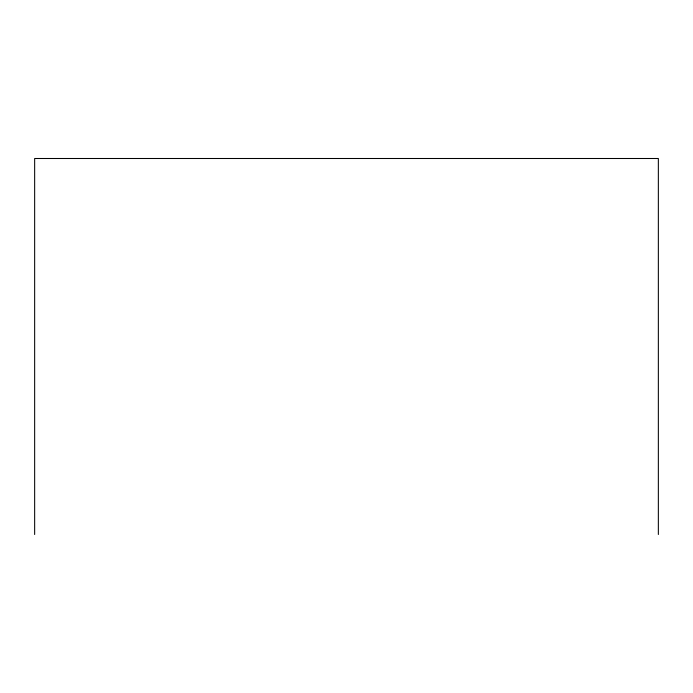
<?xml version="1.0" encoding="UTF-8"?>
<svg xmlns="http://www.w3.org/2000/svg" width="693" height="693" viewBox="0 0 693 693"><rect width="100%" height="100%" fill="white"/><g stroke="black" fill="none" stroke-linecap="round" stroke-linejoin="round"><path stroke-width="1.04" d="M658.35 534.502L658.35 158.498L34.65 158.498L34.65 534.502"/></g></svg>
